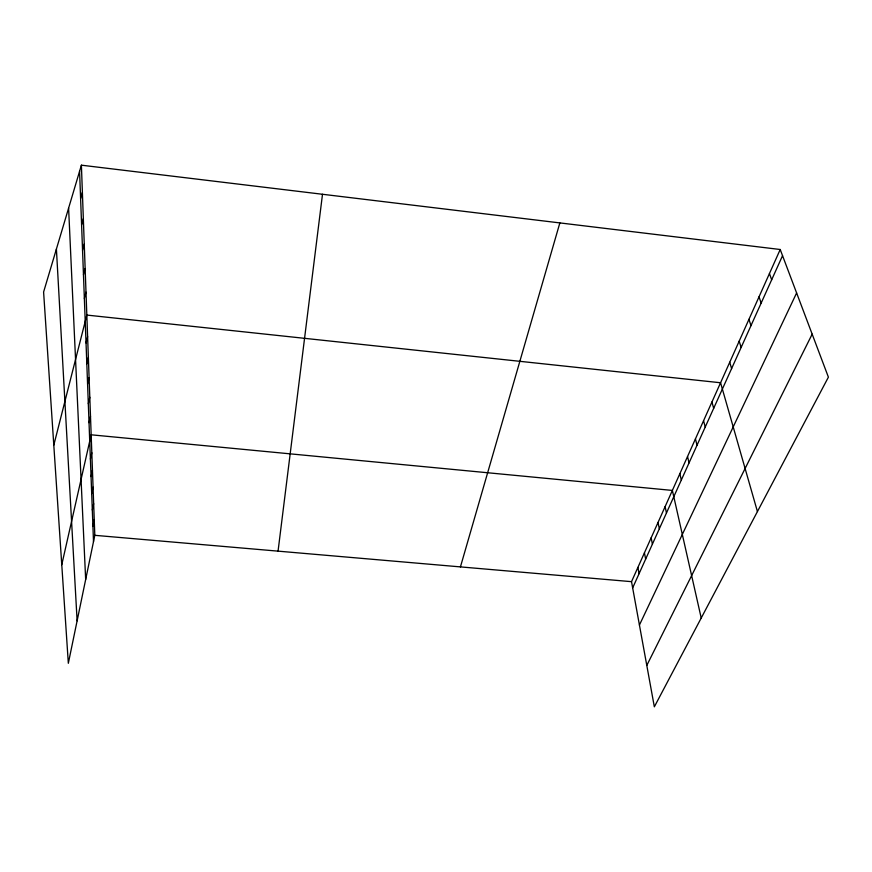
<?xml version="1.0" encoding="UTF-8"?>
<svg xmlns="http://www.w3.org/2000/svg" width="872" height="872" viewBox="0 0 872 872"><rect width="100%" height="100%" fill="white"/><g stroke="black" fill="none" stroke-linecap="round" stroke-linejoin="round"><path stroke-width="1.31" d="M278.059 551.148L322.498 194.271M81.401 165.179L94.808 535.321L68.332 663.298L43.6 292.011L81.401 165.179L780.211 249.501L828.4 377.151L654.338 706.821L631.524 581.668L780.211 249.501M92.912 526.045L94.241 519.701M92.312 510.011L93.664 503.656M91.691 493.53L93.064 487.165M91.059 476.581L92.454 470.204M90.394 459.141L91.822 452.753M61.77 564.718L91.168 434.801L672.367 490.424L701.219 618.03M89.031 422.702L90.503 416.326M88.312 403.671L89.805 397.283M87.582 384.04L89.097 377.674M86.819 363.809L88.366 357.455M86.034 342.947L87.614 336.603M53.802 445.134L86.829 315.075L720.566 382.754L757.43 511.559M84.366 298.486L86.001 292.175M83.472 274.778L85.14 268.5M82.546 250.253L84.257 244.007M81.597 224.856L83.341 218.654M80.606 198.544L82.382 192.396M460.438 566.898L559.857 222.905M632.658 587.902L782.544 255.681M639.427 625.039L796.616 292.959M646.795 665.423L812.17 334.15M94.808 535.321L631.524 581.668M769.442 273.568L771.676 279.781M759.022 296.84L761.158 303.085M748.939 319.359L750.988 325.638M739.183 341.17L741.146 347.448M729.722 362.283L731.608 368.584M711.933 402.025L713.678 408.336M703.562 420.729L705.23 427.051M695.431 438.899L697.033 445.221M687.528 456.557L689.065 462.879M679.844 473.725L681.326 480.036M665.107 506.665L666.47 512.954M658.022 522.47L659.352 528.748M651.144 537.85L652.409 544.128M644.43 552.837L645.651 559.094M637.901 567.443L639.078 573.689M56.408 249.043L77.118 620.831M68.605 208.114L85.663 579.531M79.581 171.272L93.5 541.654"/></g></svg>
